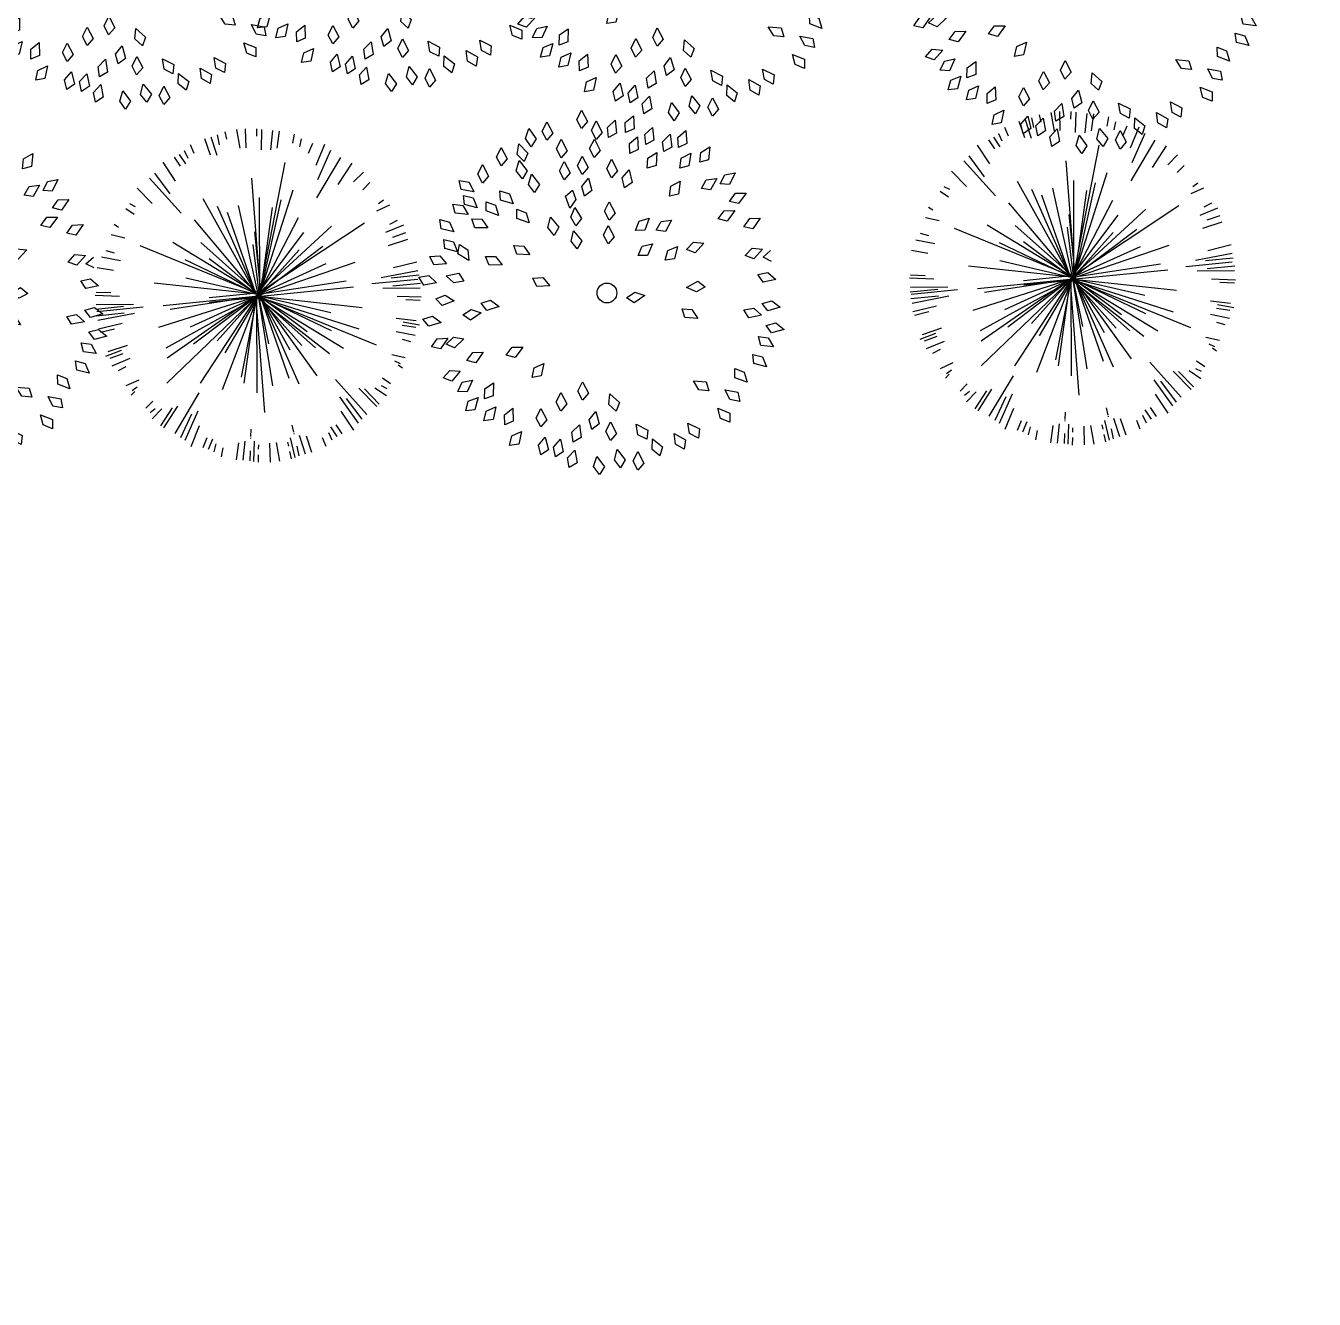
# Model space of a CAD drawing. Header units: millimetres. Extents: x -176651 to 388869, y -469666 to 486614.
# Drawn here: x 234851 to 250037, y 172605 to 187613 of the extents above; entities that cross this region are included whole.
import ezdxf

# ---------------------------------------------------------------- set-up
doc = ezdxf.new("R2010")
doc.units = ezdxf.units.MM
doc.layers.add('A- FURNITURE', color=252, linetype='Continuous', lineweight=0)
doc.layers.add('L-TREEEES', color=8, linetype='Continuous', lineweight=25)
for name, color, linetype in [('ad-Road', 8, 'Continuous'), ('ad-Road Hatch', 8, 'Continuous'), ('L-planting', 87, 'Continuous')]:
    doc.layers.add(name, color=color, linetype=linetype)

# ---------------------------------------------------------------- blocks, each defined once
blk = doc.blocks.new('A$C4fb60e89')
at = {"layer": 'ad-Road Hatch', "ltscale": 5, "transparency": 33554687}
h = blk.add_hatch(dxfattribs=at)
h.set_pattern_fill('AR-HBONE', color=256, scale=15)
h.set_pattern_definition([(45, (-193247.7, -428758.8), (0, 2155.2615), [4572, -1524]), (135, (-192170.1, -427681.1), (2e-13, 2155.2615), [4572, -1524])])
h.paths.add_polyline_path([(175594, -250241), (169178, -249341), (167473, -249057), (167473, -138694), (101313, -138694), (101313, -199954), (101308, -237995), (101040, -268291), (101008, -280968), (101066, -293684), (101243, -311127), (100910, -319344), (100949, -333937), (100669, -366960), (100727, -390983), (100669, -404586), (100538, -420418), (100467, -428759), (92426, -427265), (92163, -427209), (92163, -321454), (24803, -321454), (24803, -412961), (15653, -411029), (15654, -321452), (-19535, -321452), (-34427, -319477), (-65207, -315395), (-171770, -301268), (-185854, -298333), (-193248, -296832), (-193244, -292908), (-191914, -285219), (-191839, -284679), (-183397, -286393), (-169723, -289243), (-53141, -304698), (-18730, -309262), (15653, -309262), (15653, 703), (24803, 1115), (24803, -129544), (92163, -129544), (92163, 15133), (101313, 17713), (101313, -129544), (167473, -129544), (167473, 35552), (175738, 37855), (175849, 28595), (175836, 25947), (175777, 14040), (175855, 2316), (175660, -18036), (175731, -34039), (175718, -46839), (175673, -63402), (175816, -82072), (175542, -106356), (175490, -124641), (175575, -145019), (175731, -168892), (175797, -181269), (175797, -192667), (175744, -208200), (175829, -223277), (175888, -234871)])
h.paths.add_polyline_path([(24803, -309264), (92163, -309264), (92163, -138694), (24803, -138694)], flags=16)
blk = doc.blocks.new('A$C42151470')
at = {"layer": 'L-planting', "color": 76}
for p, q in [((4.086, 8.032), (3.996, 8.672)), ((4.235, 8.672), (4.325, 7.677)), ((4.359, 8.692), (4.359, 7.946)), ((4.466, 8.653), (4.466, 7.409)), ((4.466, 8.653), (4.466, 7.409)), ((4.581, 8.714), (4.581, 7.967)), ((4.705, 8.693), (4.615, 7.698)), ((4.854, 8.053), (4.943, 8.693)), ((5.033, 8.658), (4.979, 8.273)), ((2.986, 8.408), (3.135, 7.91)), ((3.195, 8.443), (3.284, 8.088)), ((3.374, 8.479), (3.493, 7.946)), ((5.566, 8.5), (5.447, 7.967)), ((5.686, 8.571), (5.566, 8.145)), ((5.745, 8.465), (5.656, 8.109)), ((5.954, 8.429), (5.805, 7.932)), ((6.019, 8.072), (6.103, 8.287)), ((2.269, 7.946), (2.354, 7.8)), ((2.418, 8.088), (2.538, 7.733)), ((2.92, 8.05), (2.836, 8.266)), ((6.521, 8.109), (6.402, 7.754)), ((6.671, 7.967), (6.586, 7.821)), ((6.79, 8.003), (6.701, 7.896)), ((1.762, 7.626), (1.933, 7.421)), ((7.178, 7.647), (7.006, 7.443)), ((1.702, 7.199), (1.463, 7.484)), ((2.824, 7.378), (4.406, 4.392)), ((6.108, 7.378), (4.525, 4.392)), ((7.298, 7.541), (7.208, 7.398)), ((7.238, 7.221), (7.477, 7.505)), ((7.686, 7.292), (7.238, 6.936)), ((1.015, 6.915), (2.03, 6.169)), ((1.194, 7.199), (1.732, 6.773)), ((4.496, 4.428), (4.496, 6.916)), ((4.525, 4.392), (5.63, 6.952)), ((7.925, 6.936), (6.91, 6.19)), ((7.746, 7.221), (7.208, 6.794)), ((0.806, 6.666), (1.553, 6.24)), ((0.806, 6.666), (1.553, 6.24)), ((4.436, 4.428), (4.316, 6.738)), ((8.134, 6.688), (7.387, 6.261)), ((8.044, 6.794), (7.447, 6.439)), ((0.627, 6.524), (1.164, 6.24)), ((2.824, 6.49), (4.406, 4.392)), ((3.809, 6.241), (4.436, 4.392)), ((6.108, 6.49), (4.525, 4.392)), ((8.313, 6.545), (7.775, 6.261)), ((8.373, 6.225), (8.12, 6.089)), ((0.418, 5.92), (0.627, 5.849)), ((0.567, 6.204), (0.82, 6.067)), ((4.436, 4.392), (3.331, 6.205)), ((4.496, 4.392), (5.6, 6.205)), ((8.432, 6.083), (8.164, 5.941)), ((8.522, 5.941), (8.313, 5.87)), ((0.269, 5.742), (0.508, 5.671)), ((4.376, 4.428), (1.749, 5.565)), ((4.376, 4.392), (2.913, 5.743)), ((3.361, 5.565), (4.436, 4.392)), ((4.44, 4.357), (6.769, 5.708)), ((5.57, 5.565), (4.496, 4.392)), ((4.555, 4.392), (6.018, 5.743)), ((8.671, 5.763), (8.432, 5.692)), ((0.119, 5.173), (0.627, 5.068)), ((0.149, 5.351), (0.597, 5.244)), ((4.436, 4.392), (1.002, 5.423)), ((1.988, 5.21), (4.376, 4.428)), ((5.915, 5.385), (4.555, 4.392)), ((8.82, 5.195), (8.313, 5.089)), ((8.791, 5.372), (8.343, 5.266)), ((0.06, 4.889), (0.597, 4.818)), ((2.167, 4.961), (4.376, 4.428)), ((4.555, 4.428), (5.998, 5.053)), ((6.765, 4.961), (4.555, 4.428)), ((8.014, 4.91), (8.208, 4.935)), ((8.238, 4.939), (8.258, 4.941)), ((8.88, 4.91), (8.343, 4.839)), ((8.586, 4.983), (8.85, 5.017)), ((0.228, 4.739), (0.03, 4.763)), ((4.376, 4.428), (1.331, 4.499)), ((1.868, 4.641), (4.436, 4.392)), ((4.44, 4.357), (5.784, 4.499)), ((4.47, 4.357), (6.918, 4.499)), ((8.435, 4.445), (8.94, 4.484)), ((8.452, 4.749), (8.565, 4.763)), ((8.712, 4.78), (8.91, 4.804)), ((0.505, 4.424), (0, 4.462)), ((0.505, 4.269), (0, 4.23)), ((4.376, 4.286), (1.749, 3.148)), ((1.988, 3.504), (4.376, 4.286)), ((2.764, 4.428), (4.555, 4.428)), ((4.376, 4.321), (2.913, 2.971)), ((4.41, 4.392), (3.097, 4.357)), ((4.436, 4.321), (3.331, 2.508)), ((3.361, 3.148), (4.436, 4.321)), ((3.809, 2.473), (4.436, 4.321)), ((4.436, 4.321), (3.869, 1.62)), ((4.406, 4.428), (4.406, 3.042)), ((4.41, 4.392), (6.649, 2.58)), ((7.063, 4.072), (4.496, 4.321)), ((4.496, 4.321), (6.598, 3.69)), ((4.496, 4.321), (5.6, 2.508)), ((5.57, 3.148), (4.496, 4.321)), ((4.496, 4.286), (4.615, 1.975)), ((4.496, 4.286), (4.496, 1.798)), ((4.525, 4.428), (4.525, 3.042)), ((4.525, 4.321), (5.63, 1.762)), ((5.915, 3.328), (4.555, 4.321)), ((4.555, 4.286), (7.601, 4.215)), ((6.765, 3.753), (4.555, 4.286)), ((8.435, 4.269), (8.94, 4.23)), ((0.228, 3.933), (0.03, 3.91)), ((8.014, 3.803), (8.208, 3.779)), ((8.88, 3.803), (8.343, 3.874)), ((8.452, 3.965), (8.565, 3.951)), ((8.712, 3.933), (8.91, 3.91)), ((0.354, 3.73), (0.09, 3.697)), ((0.119, 3.519), (0.627, 3.625)), ((0.149, 3.341), (0.597, 3.448)), ((8.238, 3.775), (8.258, 3.772)), ((8.82, 3.519), (8.313, 3.625)), ((8.791, 3.341), (8.343, 3.448)), ((8.586, 3.73), (8.85, 3.697)), ((0.269, 2.95), (0.508, 3.021)), ((0.418, 2.773), (0.627, 2.844)), ((0.508, 2.63), (0.776, 2.773)), ((8.432, 2.63), (8.164, 2.773)), ((8.522, 2.773), (8.313, 2.844)), ((8.671, 2.95), (8.432, 3.021)), ((0.567, 2.488), (0.82, 2.625)), ((0.67, 2.168), (1.207, 2.453)), ((1.058, 1.777), (2.073, 2.524)), ((7.925, 1.777), (6.91, 2.524)), ((8.134, 2.026), (7.387, 2.453)), ((8.313, 2.168), (7.775, 2.453)), ((8.373, 2.488), (8.12, 2.625)), ((0.938, 1.919), (1.535, 2.275)), ((8.044, 1.919), (7.447, 2.275)), ((1.297, 1.422), (1.744, 1.777)), ((7.746, 1.493), (7.208, 1.919)), ((7.686, 1.422), (7.238, 1.777)), ((7.238, 1.493), (7.477, 1.209)), ((1.685, 1.173), (1.774, 1.315)), ((1.804, 1.066), (1.976, 1.271)), ((4.466, 0.02), (4.466, 1.264)), ((7.178, 1.066), (7.006, 1.271)), ((7.298, 1.173), (7.208, 1.315)), ((2.192, 0.711), (2.282, 0.818)), ((2.461, 0.604), (2.58, 0.96)), ((3.028, 0.284), (3.178, 0.782)), ((4.278, 0.02), (4.368, 1.016)), ((4.402, 0), (4.402, 0.746)), ((4.581, 0), (4.581, 0.746)), ((4.705, 0.02), (4.615, 1.016)), ((5.566, 0.213), (5.447, 0.746)), ((5.954, 0.284), (5.805, 0.782)), ((6.521, 0.604), (6.402, 0.96)), ((6.671, 0.746), (6.586, 0.893)), ((6.79, 0.711), (6.701, 0.818)), ((2.963, 0.642), (2.879, 0.427)), ((3.297, 0.142), (3.416, 0.569)), ((3.95, 0.056), (4.003, 0.44)), ((4.129, 0.66), (4.039, 0.02)), ((4.854, 0.66), (4.943, 0.02)), ((5.033, 0.056), (4.979, 0.44)), ((5.686, 0.142), (5.566, 0.569)), ((5.745, 0.249), (5.656, 0.604)), ((6.019, 0.642), (6.103, 0.427))]:
    blk.add_line(p, q, dxfattribs=at)
at = {"layer": 'L-planting', "color": 3}
for p, q in [((4.47, 4.357), (3.843, 7.023)), ((4.496, 4.392), (5.063, 7.094)), ((5.123, 6.241), (4.496, 4.392)), ((4.47, 4.286), (6.202, 6.099)), ((4.47, 4.357), (2.499, 5.636)), ((6.944, 5.21), (4.555, 4.428)), ((4.44, 4.357), (2.022, 4.072)), ((2.167, 3.753), (4.376, 4.286)), ((4.47, 4.357), (2.29, 2.864)), ((2.824, 1.335), (4.406, 4.321)), ((2.824, 2.224), (4.406, 4.321)), ((4.47, 4.357), (6.888, 3.148)), ((4.47, 4.357), (6.56, 1.691)), ((4.47, 4.321), (5.903, 1.762)), ((4.496, 4.321), (5.063, 1.62)), ((5.123, 2.473), (4.496, 4.321))]:
    blk.add_line(p, q, dxfattribs=at)
blk = doc.blocks.new('EHTYH')
at = {"layer": 'L-TREEEES', "color": 104, "ltscale": 1.622888}
for p, q in [((212982.936, 1928353.847, 129.914), (212983.076, 1928354.055, 129.914)), ((212983.076, 1928354.055, 129.914), (212983.178, 1928353.768, 129.914)), ((212983.359, 1928353.904, 129.914), (212983.523, 1928354.093, 129.914)), ((212983.407, 1928353.674, 129.914), (212983.359, 1928353.904, 129.914)), ((212983.523, 1928354.093, 129.914), (212983.589, 1928353.796, 129.914)), ((212982.752, 1928353.763, 129.914), (212982.9, 1928353.496, 129.914)), ((212983.013, 1928353.624, 129.914), (212982.936, 1928353.847, 129.914)), ((212983.178, 1928353.768, 129.914), (212983.013, 1928353.624, 129.914)), ((212983.589, 1928353.796, 129.914), (212983.407, 1928353.674, 129.914)), ((212983.579, 1928353.419, 129.914), (212983.743, 1928353.608, 129.914)), ((212983.743, 1928353.608, 129.914), (212983.809, 1928353.31, 129.914)), ((212982.9, 1928353.496, 129.914), (212982.762, 1928353.327, 129.914)), ((212983.627, 1928353.188, 129.914), (212983.579, 1928353.419, 129.914)), ((212983.809, 1928353.31, 129.914), (212983.627, 1928353.188, 129.914)), ((212982.722, 1928352.78, 129.914), (212982.853, 1928352.994, 129.914)), ((212982.853, 1928352.994, 129.914), (212982.968, 1928352.711, 129.914)), ((212983.506, 1928352.897, 129.914), (212983.671, 1928353.086, 129.914)), ((212983.671, 1928353.086, 129.914), (212983.737, 1928352.788, 129.914)), ((212982.809, 1928352.561, 129.914), (212982.722, 1928352.78, 129.914)), ((212982.968, 1928352.711, 129.914), (212982.809, 1928352.561, 129.914)), ((212983.555, 1928352.666, 129.914), (212983.506, 1928352.897, 129.914)), ((212983.737, 1928352.788, 129.914), (212983.555, 1928352.666, 129.914)), ((212983.487, 1928352.287, 129.914), (212983.683, 1928352.383, 129.914)), ((212983.683, 1928352.383, 129.914), (212983.7, 1928352.148, 129.914)), ((212983.512, 1928351.983, 129.914), (212983.487, 1928352.287, 129.914)), ((212983.7, 1928352.148, 129.914), (212983.512, 1928351.983, 129.914)), ((212982.893, 1928351.679, 129.914), (212983.013, 1928351.899, 129.914)), ((212983.013, 1928351.899, 129.914), (212983.142, 1928351.623, 129.914)), ((212983.48, 1928351.774, 129.914), (212983.632, 1928351.973, 129.914)), ((212983.543, 1928351.547, 129.914), (212983.48, 1928351.774, 129.914)), ((212983.632, 1928351.973, 129.914), (212983.716, 1928351.68, 129.914)), ((212982.991, 1928351.464, 129.914), (212982.893, 1928351.679, 129.914)), ((212983.142, 1928351.623, 129.914), (212982.991, 1928351.464, 129.914)), ((212983.716, 1928351.68, 129.914), (212983.543, 1928351.547, 129.914)), ((212982.241, 1928350.623, 129.914), (212982.471, 1928350.573, 129.914)), ((212982.278, 1928350.407, 129.914), (212982.241, 1928350.623, 129.914)), ((212982.471, 1928350.573, 129.914), (212982.577, 1928350.346, 129.914)), ((212982.577, 1928350.346, 129.914), (212982.278, 1928350.407, 129.914)), ((212979.759, 1928348.784, 129.914), (212979.58, 1928348.909, 129.914)), ((212979.832, 1928348.511, 129.914), (212979.984, 1928348.692, 129.914)), ((212980.04, 1928348.444, 129.914), (212979.832, 1928348.511, 129.914)), ((212979.984, 1928348.692, 129.914), (212980.234, 1928348.679, 129.914)), ((212980.234, 1928348.679, 129.914), (212980.04, 1928348.444, 129.914)), ((212980.393, 1928348.175, 129.914), (212980.462, 1928348.401, 129.914)), ((212979.89, 1928348.018, 129.914), (212980.01, 1928348.221, 129.914)), ((212980.01, 1928348.221, 129.914), (212980.259, 1928348.249, 129.914)), ((212980.259, 1928348.249, 129.914), (212980.106, 1928347.985, 129.914)), ((212980.611, 1928348.195, 129.914), (212980.393, 1928348.175, 129.914)), ((212980.106, 1928347.985, 129.914), (212979.89, 1928348.018, 129.914)), ((212980.245, 1928347.677, 129.914), (212980.357, 1928347.885, 129.914)), ((212980.357, 1928347.885, 129.914), (212980.604, 1928347.923, 129.914)), ((212980.604, 1928347.923, 129.914), (212980.462, 1928347.653, 129.914)), ((212980.462, 1928347.653, 129.914), (212980.245, 1928347.677, 129.914))]:
    blk.add_line(p, q, dxfattribs=at)
at = {"layer": 'L-TREEEES', "color": 96, "ltscale": 1.622888}
for p, q in [((212984.22, 1928353.956, 129.914), (212984.385, 1928354.145, 129.914)), ((212984.269, 1928353.726, 129.914), (212984.22, 1928353.956, 129.914)), ((212984.385, 1928354.145, 129.914), (212984.451, 1928353.848, 129.914)), ((212984.451, 1928353.848, 129.914), (212984.269, 1928353.726, 129.914)), ((212984.489, 1928353.62, 129.914), (212984.655, 1928353.808, 129.914)), ((212984.536, 1928353.389, 129.914), (212984.489, 1928353.62, 129.914)), ((212984.655, 1928353.808, 129.914), (212984.719, 1928353.51, 129.914)), ((212984.829, 1928353.358, 129.914), (212984.865, 1928353.591, 129.914)), ((212984.865, 1928353.591, 129.914), (212985.086, 1928353.709, 129.914)), ((212985.086, 1928353.709, 129.914), (212985.042, 1928353.407, 129.914)), ((212985.248, 1928353.361, 129.914), (212985.303, 1928353.591, 129.914)), ((212985.303, 1928353.591, 129.914), (212985.532, 1928353.691, 129.914)), ((212985.532, 1928353.691, 129.914), (212985.464, 1928353.393, 129.914)), ((212984.332, 1928353.219, 129.914), (212984.498, 1928353.406, 129.914)), ((212984.498, 1928353.406, 129.914), (212984.561, 1928353.108, 129.914)), ((212984.719, 1928353.51, 129.914), (212984.536, 1928353.389, 129.914)), ((212985.042, 1928353.407, 129.914), (212984.829, 1928353.358, 129.914)), ((212985.464, 1928353.393, 129.914), (212985.248, 1928353.361, 129.914)), ((212985.673, 1928353.198, 129.914), (212985.896, 1928353.312, 129.914)), ((212985.896, 1928353.312, 129.914), (212985.846, 1928353.012, 129.914)), ((212983.952, 1928352.902, 129.914), (212984.115, 1928353.092, 129.914)), ((212984.115, 1928353.092, 129.914), (212984.184, 1928352.795, 129.914)), ((212984.378, 1928352.988, 129.914), (212984.332, 1928353.219, 129.914)), ((212984.561, 1928353.108, 129.914), (212984.378, 1928352.988, 129.914)), ((212985.217, 1928352.858, 129.914), (212985.266, 1928353.088, 129.914)), ((212985.266, 1928353.088, 129.914), (212985.493, 1928353.194, 129.914)), ((212985.493, 1928353.194, 129.914), (212985.432, 1928352.895, 129.914)), ((212985.632, 1928352.966, 129.914), (212985.673, 1928353.198, 129.914)), ((212985.846, 1928353.012, 129.914), (212985.632, 1928352.966, 129.914)), ((212986.031, 1928352.926, 129.914), (212986.25, 1928353.048, 129.914)), ((212984.003, 1928352.672, 129.914), (212983.952, 1928352.902, 129.914)), ((212984.184, 1928352.795, 129.914), (212984.003, 1928352.672, 129.914)), ((212984.597, 1928352.652, 129.914), (212984.762, 1928352.841, 129.914)), ((212984.646, 1928352.421, 129.914), (212984.597, 1928352.652, 129.914)), ((212984.762, 1928352.841, 129.914), (212984.828, 1928352.543, 129.914)), ((212985.432, 1928352.895, 129.914), (212985.217, 1928352.858, 129.914)), ((212985.597, 1928352.639, 129.914), (212985.835, 1928352.717, 129.914)), ((212985.835, 1928352.717, 129.914), (212985.739, 1928352.427, 129.914)), ((212985.998, 1928352.693, 129.914), (212986.031, 1928352.926, 129.914)), ((212986.21, 1928352.745, 129.914), (212985.998, 1928352.693, 129.914)), ((212983.919, 1928352.171, 129.914), (212983.92, 1928352.407, 129.914)), ((212983.92, 1928352.407, 129.914), (212984.12, 1928352.557, 129.914)), ((212984.12, 1928352.557, 129.914), (212984.122, 1928352.252, 129.914)), ((212984.828, 1928352.543, 129.914), (212984.646, 1928352.421, 129.914)), ((212984.881, 1928352.113, 129.914), (212984.891, 1928352.349, 129.914)), ((212984.891, 1928352.349, 129.914), (212985.097, 1928352.491, 129.914)), ((212985.097, 1928352.491, 129.914), (212985.087, 1928352.186, 129.914)), ((212985.521, 1928352.416, 129.914), (212985.597, 1928352.639, 129.914)), ((212985.739, 1928352.427, 129.914), (212985.521, 1928352.416, 129.914)), ((212984.122, 1928352.252, 129.914), (212983.919, 1928352.171, 129.914)), ((212985.087, 1928352.186, 129.914), (212984.881, 1928352.113, 129.914)), ((212984.284, 1928351.702, 129.914), (212984.448, 1928351.891, 129.914)), ((212984.448, 1928351.891, 129.914), (212984.514, 1928351.593, 129.914)), ((212985.856, 1928351.641, 129.914), (212985.949, 1928351.858, 129.914)), ((212985.949, 1928351.858, 129.914), (212986.192, 1928351.917, 129.914)), ((212983.336, 1928351.229, 129.914), (212983.458, 1928351.447, 129.914)), ((212983.458, 1928351.447, 129.914), (212983.584, 1928351.169, 129.914)), ((212984.333, 1928351.471, 129.914), (212984.284, 1928351.702, 129.914)), ((212984.514, 1928351.593, 129.914), (212984.333, 1928351.471, 129.914)), ((212986.075, 1928351.636, 129.914), (212985.856, 1928351.641, 129.914)), ((212983.431, 1928351.013, 129.914), (212983.336, 1928351.229, 129.914)), ((212983.584, 1928351.169, 129.914), (212983.431, 1928351.013, 129.914)), ((212984.115, 1928351.166, 129.914), (212984.279, 1928351.354, 129.914)), ((212984.164, 1928350.935, 129.914), (212984.115, 1928351.166, 129.914)), ((212984.279, 1928351.354, 129.914), (212984.345, 1928351.057, 129.914)), ((212984.872, 1928351.073, 129.914), (212985.01, 1928351.264, 129.914)), ((212985.01, 1928351.264, 129.914), (212985.26, 1928351.27, 129.914)), ((212985.26, 1928351.27, 129.914), (212985.084, 1928351.021, 129.914)), ((212984.345, 1928351.057, 129.914), (212984.164, 1928350.935, 129.914)), ((212985.084, 1928351.021, 129.914), (212984.872, 1928351.073, 129.914)), ((212985.34, 1928350.951, 129.914), (212985.507, 1928351.118, 129.914)), ((212985.542, 1928350.866, 129.914), (212985.34, 1928350.951, 129.914)), ((212985.507, 1928351.118, 129.914), (212985.755, 1928351.084, 129.914)), ((212985.755, 1928351.084, 129.914), (212985.542, 1928350.866, 129.914)), ((212984.778, 1928350.49, 129.914), (212984.926, 1928350.674, 129.914)), ((212984.926, 1928350.674, 129.914), (212985.176, 1928350.666, 129.914)), ((212985.176, 1928350.666, 129.914), (212984.988, 1928350.427, 129.914)), ((212984.988, 1928350.427, 129.914), (212984.778, 1928350.49, 129.914)), ((212985.36, 1928350.218, 129.914), (212985.479, 1928350.422, 129.914)), ((212985.479, 1928350.422, 129.914), (212985.728, 1928350.451, 129.914)), ((212985.728, 1928350.451, 129.914), (212985.577, 1928350.186, 129.914)), ((212984.25, 1928349.598, 129.914), (212984.474, 1928349.673, 129.914)), ((212984.474, 1928349.673, 129.914), (212984.681, 1928349.532, 129.914)), ((212984.392, 1928349.432, 129.914), (212984.25, 1928349.598, 129.914)), ((212984.681, 1928349.532, 129.914), (212984.392, 1928349.432, 129.914)), ((212985.68, 1928349.46, 129.914), (212985.975, 1928349.536, 129.914)), ((212985.874, 1928349.303, 129.914), (212985.68, 1928349.46, 129.914)), ((212986.103, 1928349.359, 129.914), (212985.874, 1928349.303, 129.914)), ((212985.975, 1928349.536, 129.914), (212986.103, 1928349.359, 129.914)), ((212985.453, 1928348.786, 129.914), (212985.443, 1928349.005, 129.914)), ((212985.443, 1928349.005, 129.914), (212985.665, 1928348.927, 129.914)), ((212985.742, 1928348.689, 129.914), (212985.453, 1928348.786, 129.914)), ((212985.665, 1928348.927, 129.914), (212985.742, 1928348.689, 129.914)), ((212980.462, 1928348.401, 129.914), (212980.697, 1928348.487, 129.914)), ((212980.697, 1928348.487, 129.914), (212980.611, 1928348.195, 129.914)), ((212981.606, 1928348.369, 129.914), (212981.717, 1928348.577, 129.914)), ((212981.717, 1928348.577, 129.914), (212981.965, 1928348.617, 129.914)), ((212981.965, 1928348.617, 129.914), (212981.824, 1928348.346, 129.914)), ((212981.824, 1928348.346, 129.914), (212981.606, 1928348.369, 129.914)), ((212980.751, 1928347.692, 129.914), (212980.981, 1928347.791, 129.914)), ((212980.981, 1928347.791, 129.914), (212980.911, 1928347.494, 129.914)), ((212982.006, 1928347.659, 129.914), (212982.171, 1928347.848, 129.914)), ((212982.171, 1928347.848, 129.914), (212982.237, 1928347.55, 129.914)), ((212982.565, 1928347.771, 129.914), (212982.729, 1928347.96, 129.914)), ((212982.729, 1928347.96, 129.914), (212982.795, 1928347.662, 129.914)), ((212980.694, 1928347.463, 129.914), (212980.751, 1928347.692, 129.914)), ((212980.911, 1928347.494, 129.914), (212980.694, 1928347.463, 129.914)), ((212981.453, 1928347.419, 129.914), (212981.618, 1928347.608, 129.914)), ((212981.618, 1928347.608, 129.914), (212981.684, 1928347.311, 129.914)), ((212982.055, 1928347.428, 129.914), (212982.006, 1928347.659, 129.914)), ((212982.237, 1928347.55, 129.914), (212982.055, 1928347.428, 129.914)), ((212982.613, 1928347.54, 129.914), (212982.565, 1928347.771, 129.914)), ((212982.795, 1928347.662, 129.914), (212982.613, 1928347.54, 129.914)), ((212983.186, 1928347.281, 129.914), (212983.273, 1928347.515, 129.914)), ((212983.273, 1928347.515, 129.914), (212983.439, 1928347.259, 129.914)), ((212980.786, 1928347.167, 129.914), (212981.033, 1928347.207, 129.914)), ((212981.033, 1928347.207, 129.914), (212980.893, 1928346.936, 129.914)), ((212981.502, 1928347.189, 129.914), (212981.453, 1928347.419, 129.914)), ((212981.684, 1928347.311, 129.914), (212981.502, 1928347.189, 129.914)), ((212982.648, 1928347.055, 129.914), (212982.85, 1928347.204, 129.914)), ((212982.85, 1928347.204, 129.914), (212982.849, 1928346.899, 129.914)), ((212983.312, 1928347.081, 129.914), (212983.186, 1928347.281, 129.914)), ((212983.439, 1928347.259, 129.914), (212983.312, 1928347.081, 129.914)), ((212980.676, 1928346.958, 129.914), (212980.786, 1928347.167, 129.914)), ((212980.893, 1928346.936, 129.914), (212980.676, 1928346.958, 129.914)), ((212981.334, 1928346.787, 129.914), (212981.54, 1928346.93, 129.914)), ((212981.54, 1928346.93, 129.914), (212981.531, 1928346.625, 129.914)), ((212982.175, 1928346.877, 129.914), (212982.391, 1928347.002, 129.914)), ((212982.391, 1928347.002, 129.914), (212982.357, 1928346.699, 129.914)), ((212982.646, 1928346.819, 129.914), (212982.648, 1928347.055, 129.914)), ((212982.849, 1928346.899, 129.914), (212982.646, 1928346.819, 129.914)), ((212981.325, 1928346.552, 129.914), (212981.334, 1928346.787, 129.914)), ((212981.531, 1928346.625, 129.914), (212981.325, 1928346.552, 129.914)), ((212981.649, 1928346.418, 129.914), (212981.664, 1928346.653, 129.914)), ((212981.664, 1928346.653, 129.914), (212981.874, 1928346.79, 129.914)), ((212981.874, 1928346.79, 129.914), (212981.856, 1928346.486, 129.914)), ((212982.146, 1928346.642, 129.914), (212982.175, 1928346.877, 129.914)), ((212982.357, 1928346.699, 129.914), (212982.146, 1928346.642, 129.914)), ((212982.954, 1928346.683, 129.914), (212983.118, 1928346.872, 129.914)), ((212983.002, 1928346.452, 129.914), (212982.954, 1928346.683, 129.914)), ((212983.184, 1928346.574, 129.914), (212983.002, 1928346.452, 129.914)), ((212983.118, 1928346.872, 129.914), (212983.184, 1928346.574, 129.914)), ((212981.856, 1928346.486, 129.914), (212981.649, 1928346.418, 129.914)), ((212981.916, 1928346.322, 129.914), (212982.129, 1928346.454, 129.914)), ((212982.129, 1928346.454, 129.914), (212982.104, 1928346.151, 129.914))]:
    blk.add_line(p, q, dxfattribs=at)
at = {"layer": 'L-TREEEES', "color": 70, "ltscale": 1.622888}
for p, q in [((212982.161, 1928353.603, 129.914), (212982.325, 1928353.792, 129.914)), ((212982.209, 1928353.372, 129.914), (212982.161, 1928353.603, 129.914)), ((212982.325, 1928353.792, 129.914), (212982.391, 1928353.494, 129.914)), ((212982.649, 1928353.534, 129.914), (212982.752, 1928353.763, 129.914)), ((212981.154, 1928353.083, 129.914), (212981.168, 1928353.301, 129.914)), ((212981.168, 1928353.301, 129.914), (212981.38, 1928353.199, 129.914)), ((212981.634, 1928353.328, 129.914), (212981.798, 1928353.517, 129.914)), ((212981.683, 1928353.097, 129.914), (212981.634, 1928353.328, 129.914)), ((212981.798, 1928353.517, 129.914), (212981.864, 1928353.219, 129.914)), ((212982.391, 1928353.494, 129.914), (212982.209, 1928353.372, 129.914)), ((212982.525, 1928353.167, 129.914), (212982.652, 1928353.382, 129.914)), ((212982.762, 1928353.327, 129.914), (212982.649, 1928353.534, 129.914)), ((212982.652, 1928353.382, 129.914), (212982.771, 1928353.102, 129.914)), ((212981.43, 1928352.954, 129.914), (212981.154, 1928353.083, 129.914)), ((212981.38, 1928353.199, 129.914), (212981.43, 1928352.954, 129.914)), ((212981.864, 1928353.219, 129.914), (212981.683, 1928353.097, 129.914)), ((212982.615, 1928352.949, 129.914), (212982.525, 1928353.167, 129.914)), ((212982.771, 1928353.102, 129.914), (212982.615, 1928352.949, 129.914)), ((212980.875, 1928352.798, 129.914), (212981.094, 1928352.71, 129.914)), ((212980.876, 1928352.579, 129.914), (212980.875, 1928352.798, 129.914)), ((212981.094, 1928352.71, 129.914), (212981.161, 1928352.469, 129.914)), ((212981.142, 1928352.719, 129.914), (212981.174, 1928352.935, 129.914)), ((212981.407, 1928352.568, 129.914), (212981.142, 1928352.719, 129.914)), ((212981.174, 1928352.935, 129.914), (212981.377, 1928352.817, 129.914)), ((212981.377, 1928352.817, 129.914), (212981.407, 1928352.568, 129.914)), ((212981.594, 1928352.439, 129.914), (212981.647, 1928352.651, 129.914)), ((212981.647, 1928352.651, 129.914), (212981.838, 1928352.513, 129.914)), ((212981.988, 1928352.598, 129.914), (212982.026, 1928352.814, 129.914)), ((212982.026, 1928352.814, 129.914), (212982.226, 1928352.689, 129.914)), ((212982.226, 1928352.689, 129.914), (212982.248, 1928352.439, 129.914)), ((212980.459, 1928352.312, 129.914), (212980.487, 1928352.529, 129.914)), ((212980.487, 1928352.529, 129.914), (212980.693, 1928352.413, 129.914)), ((212980.693, 1928352.413, 129.914), (212980.726, 1928352.165, 129.914)), ((212981.161, 1928352.469, 129.914), (212980.876, 1928352.579, 129.914)), ((212981.214, 1928352.347, 129.914), (212981.44, 1928352.279, 129.914)), ((212981.234, 1928352.129, 129.914), (212981.214, 1928352.347, 129.914)), ((212981.844, 1928352.263, 129.914), (212981.594, 1928352.439, 129.914)), ((212981.838, 1928352.513, 129.914), (212981.844, 1928352.263, 129.914)), ((212982.248, 1928352.439, 129.914), (212981.988, 1928352.598, 129.914)), ((212980.421, 1928351.84, 129.914), (212980.451, 1928352.057, 129.914)), ((212980.451, 1928352.057, 129.914), (212980.656, 1928351.939, 129.914)), ((212980.726, 1928352.165, 129.914), (212980.459, 1928352.312, 129.914)), ((212981.527, 1928352.044, 129.914), (212981.234, 1928352.129, 129.914)), ((212981.44, 1928352.279, 129.914), (212981.527, 1928352.044, 129.914)), ((212982.245, 1928352.079, 129.914), (212982.298, 1928352.292, 129.914)), ((212982.493, 1928351.902, 129.914), (212982.245, 1928352.079, 129.914)), ((212982.298, 1928352.292, 129.914), (212982.489, 1928352.153, 129.914)), ((212982.489, 1928352.153, 129.914), (212982.493, 1928351.902, 129.914)), ((212980.028, 1928351.756, 129.914), (212980.259, 1928351.707, 129.914)), ((212980.066, 1928351.54, 129.914), (212980.028, 1928351.756, 129.914)), ((212980.687, 1928351.69, 129.914), (212980.421, 1928351.84, 129.914)), ((212980.656, 1928351.939, 129.914), (212980.687, 1928351.69, 129.914)), ((212980.684, 1928351.641, 129.914), (212980.777, 1928351.839, 129.914)), ((212980.777, 1928351.839, 129.914), (212980.937, 1928351.666, 129.914)), ((212980.365, 1928351.48, 129.914), (212980.066, 1928351.54, 129.914)), ((212980.259, 1928351.707, 129.914), (212980.365, 1928351.48, 129.914)), ((212980.893, 1928351.42, 129.914), (212980.684, 1928351.641, 129.914)), ((212980.937, 1928351.666, 129.914), (212980.893, 1928351.42, 129.914)), ((212982.008, 1928351.482, 129.914), (212982.232, 1928351.409, 129.914)), ((212982.023, 1928351.264, 129.914), (212982.008, 1928351.482, 129.914)), ((212979.655, 1928351.35, 129.914), (212979.89, 1928351.325, 129.914)), ((212979.715, 1928351.14, 129.914), (212979.655, 1928351.35, 129.914)), ((212980.018, 1928351.11, 129.914), (212979.715, 1928351.14, 129.914)), ((212979.89, 1928351.325, 129.914), (212980.018, 1928351.11, 129.914)), ((212980.412, 1928351.002, 129.914), (212980.278, 1928351.214, 129.914)), ((212980.278, 1928351.214, 129.914), (212980.582, 1928351.192, 129.914)), ((212980.582, 1928351.192, 129.914), (212980.647, 1928350.983, 129.914)), ((212981.295, 1928351.405, 129.914), (212981.523, 1928351.345, 129.914)), ((212981.323, 1928351.188, 129.914), (212981.295, 1928351.405, 129.914)), ((212981.619, 1928351.114, 129.914), (212981.323, 1928351.188, 129.914)), ((212981.523, 1928351.345, 129.914), (212981.619, 1928351.114, 129.914)), ((212982.313, 1928351.172, 129.914), (212982.023, 1928351.264, 129.914)), ((212982.232, 1928351.409, 129.914), (212982.313, 1928351.172, 129.914)), ((212980.647, 1928350.983, 129.914), (212980.412, 1928351.002, 129.914)), ((212979.9, 1928350.752, 129.914), (212980.135, 1928350.776, 129.914)), ((212980.003, 1928350.559, 129.914), (212979.9, 1928350.752, 129.914)), ((212980.305, 1928350.593, 129.914), (212980.003, 1928350.559, 129.914)), ((212980.135, 1928350.776, 129.914), (212980.305, 1928350.593, 129.914)), ((212979.487, 1928350.372, 129.914), (212979.723, 1928350.38, 129.914)), ((212979.576, 1928350.172, 129.914), (212979.487, 1928350.372, 129.914)), ((212979.723, 1928350.38, 129.914), (212979.88, 1928350.185, 129.914)), ((212980.415, 1928350.22, 129.914), (212980.639, 1928350.295, 129.914)), ((212980.558, 1928350.054, 129.914), (212980.415, 1928350.22, 129.914)), ((212980.639, 1928350.295, 129.914), (212980.846, 1928350.155, 129.914)), ((212980.906, 1928350.375, 129.914), (212981.142, 1928350.38, 129.914)), ((212980.993, 1928350.174, 129.914), (212980.906, 1928350.375, 129.914)), ((212981.142, 1928350.38, 129.914), (212981.298, 1928350.184, 129.914)), ((212979.88, 1928350.185, 129.914), (212979.576, 1928350.172, 129.914)), ((212980.846, 1928350.155, 129.914), (212980.558, 1928350.054, 129.914)), ((212981.298, 1928350.184, 129.914), (212980.993, 1928350.174, 129.914)), ((212979.506, 1928349.686, 129.914), (212979.686, 1928349.838, 129.914)), ((212979.7, 1928349.584, 129.914), (212979.506, 1928349.686, 129.914)), ((212979.686, 1928349.838, 129.914), (212979.931, 1928349.783, 129.914)), ((212979.931, 1928349.783, 129.914), (212979.7, 1928349.584, 129.914)), ((212979.86, 1928349.659, 129.914), (212980.068, 1928349.772, 129.914)), ((212980.029, 1928349.52, 129.914), (212979.86, 1928349.659, 129.914)), ((212980.295, 1928349.668, 129.914), (212980.029, 1928349.52, 129.914)), ((212980.068, 1928349.772, 129.914), (212980.295, 1928349.668, 129.914)), ((212979.58, 1928348.909, 129.914), (212979.777, 1928349.038, 129.914)), ((212979.777, 1928349.038, 129.914), (212980.013, 1928348.954, 129.914)), ((212980.228, 1928349.156, 129.914), (212980.411, 1928349.304, 129.914)), ((212980.419, 1928349.05, 129.914), (212980.228, 1928349.156, 129.914)), ((212980.411, 1928349.304, 129.914), (212980.654, 1928349.244, 129.914)), ((212980.654, 1928349.244, 129.914), (212980.419, 1928349.05, 129.914)), ((212981.157, 1928349.039, 129.914), (212981.343, 1928349.184, 129.914)), ((212981.346, 1928348.929, 129.914), (212981.157, 1928349.039, 129.914)), ((212981.343, 1928349.184, 129.914), (212981.585, 1928349.118, 129.914)), ((212981.585, 1928349.118, 129.914), (212981.346, 1928348.929, 129.914)), ((212980.013, 1928348.954, 129.914), (212979.759, 1928348.784, 129.914))]:
    blk.add_line(p, q, dxfattribs=at)
at = {"layer": 'L-TREEEES', "color": 98, "ltscale": 1.622888}
for p, q in [((212986.25, 1928353.048, 129.914), (212986.21, 1928352.745, 129.914)), ((212986.403, 1928352.927, 129.914), (212986.629, 1928353.036, 129.914)), ((212986.629, 1928353.036, 129.914), (212986.572, 1928352.736, 129.914)), ((212986.357, 1928352.696, 129.914), (212986.403, 1928352.927, 129.914)), ((212986.572, 1928352.736, 129.914), (212986.357, 1928352.696, 129.914)), ((212986.261, 1928352.221, 129.914), (212986.358, 1928352.436, 129.914)), ((212986.358, 1928352.436, 129.914), (212986.602, 1928352.491, 129.914)), ((212986.602, 1928352.491, 129.914), (212986.479, 1928352.212, 129.914)), ((212986.75, 1928352.227, 129.914), (212986.836, 1928352.446, 129.914)), ((212986.836, 1928352.446, 129.914), (212987.078, 1928352.513, 129.914)), ((212987.078, 1928352.513, 129.914), (212986.968, 1928352.228, 129.914)), ((212986.479, 1928352.212, 129.914), (212986.261, 1928352.221, 129.914)), ((212986.968, 1928352.228, 129.914), (212986.75, 1928352.227, 129.914)), ((212986.192, 1928351.917, 129.914), (212986.075, 1928351.636, 129.914)), ((212986.626, 1928351.62, 129.914), (212986.792, 1928351.787, 129.914)), ((212986.792, 1928351.787, 129.914), (212987.04, 1928351.752, 129.914)), ((212987.04, 1928351.752, 129.914), (212986.827, 1928351.534, 129.914)), ((212987.085, 1928351.609, 129.914), (212987.242, 1928351.785, 129.914)), ((212987.242, 1928351.785, 129.914), (212987.492, 1928351.765, 129.914)), ((212987.492, 1928351.765, 129.914), (212987.291, 1928351.535, 129.914)), ((212986.827, 1928351.534, 129.914), (212986.626, 1928351.62, 129.914)), ((212987.291, 1928351.535, 129.914), (212987.085, 1928351.609, 129.914)), ((212987.189, 1928351.152, 129.914), (212987.371, 1928351.301, 129.914)), ((212987.38, 1928351.046, 129.914), (212987.189, 1928351.152, 129.914)), ((212987.371, 1928351.301, 129.914), (212987.615, 1928351.241, 129.914)), ((212987.615, 1928351.241, 129.914), (212987.38, 1928351.046, 129.914)), ((212986.821, 1928350.827, 129.914), (212987.006, 1928350.974, 129.914)), ((212987.012, 1928350.72, 129.914), (212986.821, 1928350.827, 129.914)), ((212987.006, 1928350.974, 129.914), (212987.248, 1928350.912, 129.914)), ((212987.248, 1928350.912, 129.914), (212987.012, 1928350.72, 129.914)), ((212987.359, 1928350.489, 129.914), (212987.54, 1928350.64, 129.914)), ((212987.54, 1928350.64, 129.914), (212987.784, 1928350.584, 129.914)), ((212987.784, 1928350.584, 129.914), (212987.552, 1928350.386, 129.914)), ((212985.913, 1928350.324, 129.914), (212986.113, 1928350.448, 129.914)), ((212986.089, 1928350.195, 129.914), (212985.913, 1928350.324, 129.914)), ((212986.347, 1928350.358, 129.914), (212986.089, 1928350.195, 129.914)), ((212986.113, 1928350.448, 129.914), (212986.347, 1928350.358, 129.914)), ((212987.552, 1928350.386, 129.914), (212987.359, 1928350.489, 129.914)), ((212985.577, 1928350.186, 129.914), (212985.36, 1928350.218, 129.914)), ((212987.211, 1928349.825, 129.914), (212987.41, 1928349.952, 129.914)), ((212987.41, 1928349.952, 129.914), (212987.645, 1928349.864, 129.914)), ((212987.389, 1928349.698, 129.914), (212987.211, 1928349.825, 129.914)), ((212987.645, 1928349.864, 129.914), (212987.389, 1928349.698, 129.914)), ((212987.605, 1928349.674, 129.914), (212987.817, 1928349.779, 129.914)), ((212987.769, 1928349.528, 129.914), (212987.605, 1928349.674, 129.914)), ((212987.383, 1928349.318, 129.914), (212987.618, 1928349.303, 129.914)), ((212987.452, 1928349.111, 129.914), (212987.383, 1928349.318, 129.914)), ((212987.756, 1928349.094, 129.914), (212987.452, 1928349.111, 129.914)), ((212987.618, 1928349.303, 129.914), (212987.756, 1928349.094, 129.914)), ((212986.846, 1928348.597, 129.914), (212987.08, 1928348.577, 129.914)), ((212986.909, 1928348.388, 129.914), (212986.846, 1928348.597, 129.914)), ((212987.08, 1928348.577, 129.914), (212987.213, 1928348.365, 129.914)), ((212987.296, 1928348.627, 129.914), (212987.532, 1928348.63, 129.914)), ((212987.38, 1928348.425, 129.914), (212987.296, 1928348.627, 129.914)), ((212987.685, 1928348.432, 129.914), (212987.38, 1928348.425, 129.914)), ((212987.532, 1928348.63, 129.914), (212987.685, 1928348.432, 129.914)), ((212987.213, 1928348.365, 129.914), (212986.909, 1928348.388, 129.914)), ((212987.253, 1928348.105, 129.914), (212987.489, 1928348.102, 129.914)), ((212987.332, 1928347.901, 129.914), (212987.253, 1928348.105, 129.914)), ((212987.489, 1928348.102, 129.914), (212987.637, 1928347.9, 129.914)), ((212987.007, 1928347.685, 129.914), (212987.009, 1928347.904, 129.914)), ((212987.009, 1928347.904, 129.914), (212987.227, 1928347.813, 129.914)), ((212987.227, 1928347.813, 129.914), (212987.289, 1928347.571, 129.914)), ((212987.637, 1928347.9, 129.914), (212987.332, 1928347.901, 129.914)), ((212986.74, 1928347.313, 129.914), (212986.769, 1928347.529, 129.914)), ((212986.769, 1928347.529, 129.914), (212986.974, 1928347.413, 129.914)), ((212987.289, 1928347.571, 129.914), (212987.007, 1928347.685, 129.914)), ((212985.328, 1928347.058, 129.914), (212985.257, 1928347.298, 129.914)), ((212985.257, 1928347.298, 129.914), (212985.543, 1928347.194, 129.914)), ((212985.543, 1928347.194, 129.914), (212985.549, 1928346.975, 129.914)), ((212986.222, 1928347.11, 129.914), (212986.276, 1928347.322, 129.914)), ((212986.276, 1928347.322, 129.914), (212986.466, 1928347.182, 129.914)), ((212986.466, 1928347.182, 129.914), (212986.468, 1928346.931, 129.914)), ((212987.006, 1928347.164, 129.914), (212986.74, 1928347.313, 129.914)), ((212986.974, 1928347.413, 129.914), (212987.006, 1928347.164, 129.914)), ((212985.549, 1928346.975, 129.914), (212985.328, 1928347.058, 129.914)), ((212985.972, 1928346.644, 129.914), (212985.924, 1928346.89, 129.914)), ((212985.924, 1928346.89, 129.914), (212986.2, 1928346.759, 129.914)), ((212986.468, 1928346.931, 129.914), (212986.222, 1928347.11, 129.914)), ((212983.662, 1928346.413, 129.914), (212983.687, 1928346.662, 129.914)), ((212983.687, 1928346.662, 129.914), (212983.913, 1928346.457, 129.914)), ((212986.184, 1928346.541, 129.914), (212985.972, 1928346.644, 129.914)), ((212986.2, 1928346.759, 129.914), (212986.184, 1928346.541, 129.914)), ((212981.895, 1928346.088, 129.914), (212981.916, 1928346.322, 129.914)), ((212983.835, 1928346.253, 129.914), (212983.662, 1928346.413, 129.914)), ((212983.913, 1928346.457, 129.914), (212983.835, 1928346.253, 129.914)), ((212984.845, 1928346.121, 129.914), (212984.87, 1928346.37, 129.914)), ((212984.87, 1928346.37, 129.914), (212985.096, 1928346.165, 129.914)), ((212985.641, 1928346.271, 129.914), (212985.642, 1928346.521, 129.914)), ((212985.829, 1928346.128, 129.914), (212985.641, 1928346.271, 129.914)), ((212985.642, 1928346.521, 129.914), (212985.886, 1928346.338, 129.914)), ((212985.886, 1928346.338, 129.914), (212985.829, 1928346.128, 129.914)), ((212982.104, 1928346.151, 129.914), (212981.895, 1928346.088, 129.914)), ((212982.457, 1928345.964, 129.914), (212982.591, 1928346.175, 129.914)), ((212982.591, 1928346.175, 129.914), (212982.701, 1928345.89, 129.914)), ((212982.971, 1928345.984, 129.914), (212983.096, 1928346.202, 129.914)), ((212983.064, 1928345.768, 129.914), (212982.971, 1928345.984, 129.914)), ((212983.096, 1928346.202, 129.914), (212983.218, 1928345.923, 129.914)), ((212983.388, 1928345.84, 129.914), (212983.552, 1928346.029, 129.914)), ((212983.552, 1928346.029, 129.914), (212983.618, 1928345.731, 129.914)), ((212983.892, 1928345.99, 129.914), (212983.965, 1928346.229, 129.914)), ((212984.03, 1928345.799, 129.914), (212983.892, 1928345.99, 129.914)), ((212983.965, 1928346.229, 129.914), (212984.146, 1928345.984, 129.914)), ((212984.146, 1928345.984, 129.914), (212984.03, 1928345.799, 129.914)), ((212984.458, 1928345.968, 129.914), (212984.493, 1928346.216, 129.914)), ((212984.624, 1928345.8, 129.914), (212984.458, 1928345.968, 129.914)), ((212984.493, 1928346.216, 129.914), (212984.71, 1928346.001, 129.914)), ((212984.71, 1928346.001, 129.914), (212984.624, 1928345.8, 129.914)), ((212985.018, 1928345.961, 129.914), (212984.845, 1928346.121, 129.914)), ((212985.096, 1928346.165, 129.914), (212985.018, 1928345.961, 129.914)), ((212982.539, 1928345.743, 129.914), (212982.457, 1928345.964, 129.914)), ((212982.701, 1928345.89, 129.914), (212982.539, 1928345.743, 129.914)), ((212983.218, 1928345.923, 129.914), (212983.064, 1928345.768, 129.914)), ((212983.437, 1928345.609, 129.914), (212983.388, 1928345.84, 129.914)), ((212983.618, 1928345.731, 129.914), (212983.437, 1928345.609, 129.914))]:
    blk.add_line(p, q, dxfattribs=at)
at = {"layer": 'L-TREEEES', "color": 96, "ltscale": 1.622888}
blk.add_circle((212983.832, 1928349.828, 129.914), 0.233, dxfattribs=at)
blk = doc.blocks.new('zw$1761')
at = {"xscale": 19.68562427023985, "yscale": 19.68562427023985, "zscale": 19.68562427023985, "rotation": 15.20137085992779}
for p in [(5910365.65, -37729247.61, -4371.58), (5910242.33, -37729255.75, -4366.66), (5910496.9, -37729261.11, -4373.55), (5910686.1, -37729276.33, -3768.49), (5910462.21, -37729425.33, -3164.45), (5910147.94, -37729428.35, -4977.26)]:
    blk.add_blockref('EHTYH', p, dxfattribs=at)
at = {"layer": 'L-TREEEES', "xscale": 17.34283274669503, "yscale": 17.34283274669503, "zscale": 17.34283274669503, "rotation": 275.6854851417668}
for p in [(2833.12, 2564.93, -610.18), (2455.25, 2556.95, -607.7)]:
    blk.add_blockref('A$C42151470', p, dxfattribs=at)

msp = doc.modelspace()

# ---------------------------------------------------------------- block references
at = {"layer": 'ad-Road', "ltscale": 5}
msp.add_blockref('A$C4fb60e89', (191839, 428759), dxfattribs=at)

# ---------------------------------------------------------------- next in the draw order: block references
at = {"layer": 'A- FURNITURE', "color": 6, "xscale": 25.39807961885639, "yscale": 25.39807961885639, "zscale": 25.39807961885639}
msp.add_blockref('zw$1761', (173127, 121263), dxfattribs=at)

doc.saveas('drawing.dxf')
